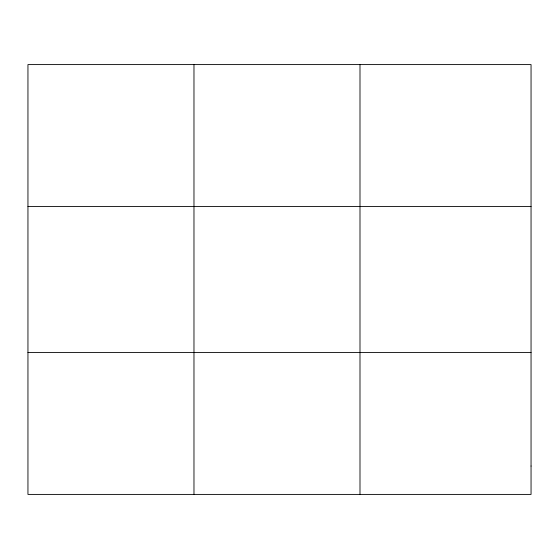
<?xml version="1.0" encoding="UTF-8"?>
<svg xmlns="http://www.w3.org/2000/svg" width="559" height="559" viewBox="0 0 559 559"><rect width="100%" height="100%" fill="white"/><g stroke="black" fill="none" stroke-linecap="round" stroke-linejoin="round"><path stroke-width="0.84" d="M193.973 494.408L193.973 64.592M359.996 494.408L359.996 64.592M27.95 206.432L531.05 206.432M27.95 352.568L531.05 352.568M531.05 466.038L531.05 494.408L27.95 494.408L27.95 64.592L531.05 64.592L531.05 466.038"/></g></svg>
